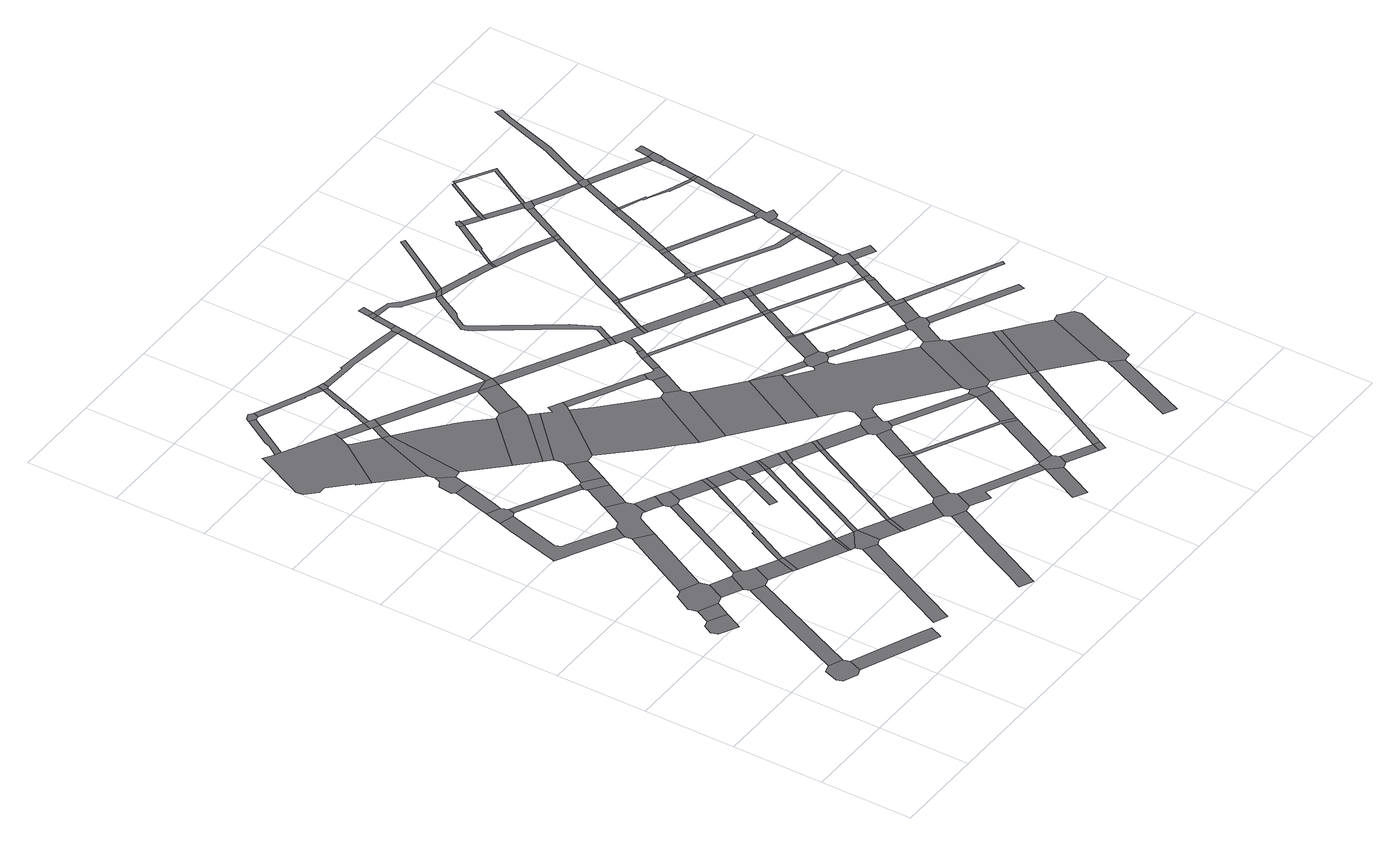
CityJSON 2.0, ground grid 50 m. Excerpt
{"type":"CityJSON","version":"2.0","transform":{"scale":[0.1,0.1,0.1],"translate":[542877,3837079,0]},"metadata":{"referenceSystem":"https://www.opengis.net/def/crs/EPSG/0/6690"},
"CityObjects":{
"road1":{"type":"Road","geometry":[{"type":"MultiSurface","lod":"1","boundaries":[[[0,1,2,3,4,5,6,7,8]]]}]},
"road2":{"type":"Road","geometry":[{"type":"MultiSurface","lod":"1","boundaries":[[[9,10,11,12,13,14,15,16,17,18]]]}]},
"road3":{"type":"Road","attributes":{"RoadStructureAttribute.sectionType":"1"},"geometry":[{"type":"MultiSurface","lod":"1","boundaries":[[[19,6,5,20,21,22]]]}]},
"road4":{"type":"Road","attributes":{"RoadStructureAttribute.sectionType":"1"},"geometry":[{"type":"MultiSurface","lod":"1","boundaries":[[[23,9,18,24]]]}]},
"road5":{"type":"Road","attributes":{"RoadStructureAttribute.sectionType":"1"},"geometry":[{"type":"MultiSurface","lod":"1","boundaries":[[[25,26,0,8,27]]]}]},
"road6":{"type":"Road","geometry":[{"type":"MultiSurface","lod":"1","boundaries":[[[28,29,30,31,32,33,23,24,34,35,36,37,38,39]]]}]},
"road7":{"type":"Road","attributes":{"RoadStructureAttribute.sectionType":"1"},"geometry":[{"type":"MultiSurface","lod":"1","boundaries":[[[37,36,40,41]]]}]},
"road8":{"type":"Road","geometry":[{"type":"MultiSurface","lod":"1","boundaries":[[[42,43,41,40,44,25,27,45,46,47,48,49]]]}]},
"road9":{"type":"Road","attributes":{"RoadStructureAttribute.sectionType":"1"},"geometry":[{"type":"MultiSurface","lod":"1","boundaries":[[[50,51,28,39,52]]]}]},
"road10":{"type":"Road","attributes":{"RoadStructureAttribute.sectionType":"1"},"geometry":[{"type":"MultiSurface","lod":"1","boundaries":[[[53,54,55,56,57,58,59,60,61,62,63,64,65,66,67]]]}]},
"road11":{"type":"Road","attributes":{"RoadStructureAttribute.sectionType":"1"},"geometry":[{"type":"MultiSurface","lod":"1","boundaries":[[[46,45,68,69]]]}]},
"road12":{"type":"Road","geometry":[{"type":"MultiSurface","lod":"1","boundaries":[[[70,71,72,53,67,73,74,75,76]]]}]},
"road13":{"type":"Road","geometry":[{"type":"MultiSurface","lod":"1","boundaries":[[[69,68,77,78]]]}]},
"road14":{"type":"Road","attributes":{"RoadStructureAttribute.sectionType":"1"},"geometry":[{"type":"MultiSurface","lod":"1","boundaries":[[[79,80,81,82]]]}]},
"road15":{"type":"Road","attributes":{"RoadStructureAttribute.sectionType":"1"},"geometry":[{"type":"MultiSurface","lod":"1","boundaries":[[[83,84,70,76,85,86,87]]]}]},
"road16":{"type":"Road","attributes":{"RoadStructureAttribute.sectionType":"1"},"geometry":[{"type":"MultiSurface","lod":"1","boundaries":[[[88,89,90,91,42,49,92]]]}]},
"road17":{"type":"Road","geometry":[{"type":"MultiSurface","lod":"1","boundaries":[[[93,94,95,96,97,98,99,100,101,102,103,104,105,106,107,108,109,110,111]]]}]},
"road18":{"type":"Road","geometry":[{"type":"MultiSurface","lod":"1","boundaries":[[[112,113,114,62,61,115,50,52,116,117,118,119,120,121,122,123,124,125]]]}]},
"road19":{"type":"Road","attributes":{"RoadStructureAttribute.sectionType":"1"},"geometry":[{"type":"MultiSurface","lod":"1","boundaries":[[[126,127,128,129,78,77,130,131]]]}]},
"road20":{"type":"Road","geometry":[{"type":"MultiSurface","lod":"1","boundaries":[[[132,133,134,135,136,137,138,139,83,87,140]]]}]},
"road21":{"type":"Road","attributes":{"RoadStructureAttribute.sectionType":"1"},"geometry":[{"type":"MultiSurface","lod":"1","boundaries":[[[75,74,141,142]]]}]},
"road22":{"type":"Road","attributes":{"RoadStructureAttribute.sectionType":"1"},"geometry":[{"type":"MultiSurface","lod":"1","boundaries":[[[143,105,104,144,145,146]]]}]},
"road23":{"type":"Road","geometry":[{"type":"MultiSurface","lod":"1","boundaries":[[[131,130,147,148]]]}]},
"road24":{"type":"Road","attributes":{"RoadStructureAttribute.sectionType":"1"},"geometry":[{"type":"MultiSurface","lod":"1","boundaries":[[[149,150,151,152,153,111,110,154,155]]]}]},
"road25":{"type":"Road","attributes":{"RoadStructureAttribute.sectionType":"1"},"geometry":[{"type":"MultiSurface","lod":"1","boundaries":[[[156,157,158,159,69,78,160,161]]]}]},
"road26":{"type":"Road","attributes":{"RoadStructureAttribute.sectionType":"1"},"geometry":[{"type":"MultiSurface","lod":"1","boundaries":[[[123,122,162,163,164]]]}]},
"road27":{"type":"Road","attributes":{"RoadStructureAttribute.sectionType":"1"},"geometry":[{"type":"MultiSurface","lod":"1","boundaries":[[[165,112,125,166]]]}]},
"road28":{"type":"Road","attributes":{"RoadStructureAttribute.sectionType":"1"},"geometry":[{"type":"MultiSurface","lod":"1","boundaries":[[[167,168,148,147,169,170]]]}]},
"road29":{"type":"Road","geometry":[{"type":"MultiSurface","lod":"1","boundaries":[[[170,169,79,82,171,172,173,174]]]}]},
"road30":{"type":"Road","geometry":[{"type":"MultiSurface","lod":"1","boundaries":[[[146,145,132,140,175,176,177]]]}]},
"road31":{"type":"Road","geometry":[{"type":"MultiSurface","lod":"1","boundaries":[[[178,164,163,88,92,179,180]]]}]},
"road32":{"type":"Road","geometry":[{"type":"MultiSurface","lod":"1","boundaries":[[[181,182,183,142,141,184,185,165,166,186]]]}]},
"road33":{"type":"Road","geometry":[{"type":"MultiSurface","lod":"1","boundaries":[[[187,188,149,155,189,190,191,192]]]}]},
"road34":{"type":"Road","attributes":{"RoadStructureAttribute.sectionType":"1"},"geometry":[{"type":"MultiSurface","lod":"1","boundaries":[[[193,194,174,173,195,196]]]}]},
"road35":{"type":"Road","attributes":{"RoadStructureAttribute.sectionType":"1"},"geometry":[{"type":"MultiSurface","lod":"1","boundaries":[[[197,198,199,200,201,202,203,204]]]}]},
"road36":{"type":"Road","attributes":{"RoadStructureAttribute.sectionType":"1"},"geometry":[{"type":"MultiSurface","lod":"1","boundaries":[[[205,107,106,206,207]]]}]},
"road37":{"type":"Road","attributes":{"RoadStructureAttribute.sectionType":"1"},"geometry":[{"type":"MultiSurface","lod":"1","boundaries":[[[208,181,186,209]]]}]},
"road38":{"type":"Road","attributes":{"RoadStructureAttribute.sectionType":"1"},"geometry":[{"type":"MultiSurface","lod":"1","boundaries":[[[210,211,212,180,179,156,213]]]}]},
"road39":{"type":"Road","attributes":{"RoadStructureAttribute.sectionType":"1"},"geometry":[{"type":"MultiSurface","lod":"1","boundaries":[[[214,146,177,215]]]}]},
"road40":{"type":"Road","geometry":[{"type":"MultiSurface","lod":"1","boundaries":[[[196,195,216,217,218]]]}]},
"road41":{"type":"Road","attributes":{"RoadStructureAttribute.sectionType":"1"},"geometry":[{"type":"MultiSurface","lod":"1","boundaries":[[[219,131,148,220]]]}]},
"road42":{"type":"Road","geometry":[{"type":"MultiSurface","lod":"1","boundaries":[[[207,206,214,215,221,222]]]}]},
"road43":{"type":"Road","attributes":{"RoadStructureAttribute.sectionType":"1"},"geometry":[{"type":"MultiSurface","lod":"1","boundaries":[[[223,224,225,226,227,177,176,228,229]]]}]},
"road44":{"type":"Road","geometry":[{"type":"MultiSurface","lod":"1","boundaries":[[[213,156,161,230]]]}]},
"road45":{"type":"Road","attributes":{"RoadStructureAttribute.sectionType":"1"},"geometry":[{"type":"MultiSurface","lod":"1","boundaries":[[[231,232,233,234]]]}]},
"road46":{"type":"Road","attributes":{"RoadStructureAttribute.sectionType":"1"},"geometry":[{"type":"MultiSurface","lod":"1","boundaries":[[[235,192,191,236,237,238,239,240,241]]]}]},
"road47":{"type":"Road","attributes":{"RoadStructureAttribute.sectionType":"1"},"geometry":[{"type":"MultiSurface","lod":"1","boundaries":[[[242,217,216,243,244]]]}]},
"road48":{"type":"Road","attributes":{"RoadStructureAttribute.sectionType":"1"},"geometry":[{"type":"MultiSurface","lod":"1","boundaries":[[[245,170,174,246,247]]]}]},
"road49":{"type":"Road","attributes":{"RoadStructureAttribute.sectionType":"1"},"geometry":[{"type":"MultiSurface","lod":"1","boundaries":[[[230,161,248,249,250]]]}]},
"road50":{"type":"Road","attributes":{"RoadStructureAttribute.sectionType":"1"},"geometry":[{"type":"MultiSurface","lod":"1","boundaries":[[[240,251,252,207,222,253]]]}]},
"road51":{"type":"Road","geometry":[{"type":"MultiSurface","lod":"1","boundaries":[[[254,229,228,255,256,257]]]}]},
"road52":{"type":"Road","geometry":[{"type":"MultiSurface","lod":"1","boundaries":[[[250,249,231,234,258,259]]]}]},
"road53":{"type":"Road","attributes":{"RoadStructureAttribute.sectionType":"1"},"geometry":[{"type":"MultiSurface","lod":"1","boundaries":[[[256,255,260,261]]]}]},
"road54":{"type":"Road","geometry":[{"type":"MultiSurface","lod":"1","boundaries":[[[262,263,264,244,243,265,266,197,204,267,268,269,270,271,272,273]]]}]},
"road55":{"type":"Road","geometry":[{"type":"MultiSurface","lod":"1","boundaries":[[[274,275,261,260,276,208,209,277,278,279,280]]]}]},
"road56":{"type":"Road","attributes":{"RoadStructureAttribute.sectionType":"1"},"geometry":[{"type":"MultiSurface","lod":"1","boundaries":[[[281,259,258,282,283,284,285,286,287,219,288]]]}]},
"road57":{"type":"Road","attributes":{"RoadStructureAttribute.sectionType":"1"},"geometry":[{"type":"MultiSurface","lod":"1","boundaries":[[[289,218,217,290]]]}]},
"road58":{"type":"Road","geometry":[{"type":"MultiSurface","lod":"1","boundaries":[[[241,240,253,291,292,293]]]}]},
"road59":{"type":"Road","geometry":[{"type":"MultiSurface","lod":"1","boundaries":[[[288,219,220,294]]]}]},
"road60":{"type":"Road","attributes":{"RoadStructureAttribute.sectionType":"1"},"geometry":[{"type":"MultiSurface","lod":"1","boundaries":[[[295,296,297,221,215,298,299,300]]]}]},
"road61":{"type":"Road","attributes":{"RoadStructureAttribute.sectionType":"1"},"geometry":[{"type":"MultiSurface","lod":"1","boundaries":[[[294,220,301,302,303,304]]]}]},
"road62":{"type":"Road","geometry":[{"type":"MultiSurface","lod":"1","boundaries":[[[304,303,245,247,305,306]]]}]},
"road63":{"type":"Road","attributes":{"RoadStructureAttribute.sectionType":"1"},"geometry":[{"type":"MultiSurface","lod":"1","boundaries":[[[307,308,309,278,277,310,311,312,313]]]}]},
"road64":{"type":"Road","attributes":{"RoadStructureAttribute.sectionType":"1"},"geometry":[{"type":"MultiSurface","lod":"1","boundaries":[[[299,254,257,314,315,316,317,318]]]}]},
"road65":{"type":"Road","attributes":{"RoadStructureAttribute.sectionType":"1"},"geometry":[{"type":"MultiSurface","lod":"1","boundaries":[[[319,320,262,273,321,322,323]]]}]},
"road66":{"type":"Road","attributes":{"RoadStructureAttribute.sectionType":"1"},"geometry":[{"type":"MultiSurface","lod":"1","boundaries":[[[324,306,305,325,326,289,327]]]}]},
"road67":{"type":"Road","attributes":{"RoadStructureAttribute.sectionType":"1"},"geometry":[{"type":"MultiSurface","lod":"1","boundaries":[[[328,329,270,269,330,331,332,333,334,335,336]]]}]},
"road68":{"type":"Road","geometry":[{"type":"MultiSurface","lod":"1","boundaries":[[[300,299,318,337]]]}]},
"road69":{"type":"Road","geometry":[{"type":"MultiSurface","lod":"1","boundaries":[[[327,289,290,338]]]}]},
"road70":{"type":"Road","attributes":{"RoadStructureAttribute.sectionType":"1"},"geometry":[{"type":"MultiSurface","lod":"1","boundaries":[[[339,340,341,342,343,293,292,344,345,346,347,348]]]}]},
"road71":{"type":"Road","geometry":[{"type":"MultiSurface","lod":"1","boundaries":[[[349,319,323,350]]]}]},
"road72":{"type":"Road","geometry":[{"type":"MultiSurface","lod":"1","boundaries":[[[351,313,312,352,353,354,355]]]}]},
"road73":{"type":"Road","attributes":{"RoadStructureAttribute.sectionType":"1"},"geometry":[{"type":"MultiSurface","lod":"1","boundaries":[[[335,356,357,358]]]}]},
"road74":{"type":"Road","attributes":{"RoadStructureAttribute.sectionType":"1"},"geometry":[{"type":"MultiSurface","lod":"1","boundaries":[[[338,290,359,360,361,362]]]}]},
"road75":{"type":"Road","attributes":{"RoadStructureAttribute.sectionType":"1"},"geometry":[{"type":"MultiSurface","lod":"1","boundaries":[[[363,364,365,366,349,350,367,368,369,370]]]}]},
"road76":{"type":"Road","attributes":{"RoadStructureAttribute.sectionType":"1"},"geometry":[{"type":"MultiSurface","lod":"1","boundaries":[[[371,372,280,279,373,374,375,376,377]]]}]},
"road77":{"type":"Road","attributes":{"RoadStructureAttribute.sectionType":"1"},"geometry":[{"type":"MultiSurface","lod":"1","boundaries":[[[347,300,337,378,379]]]}]},
"road78":{"type":"Road","attributes":{"RoadStructureAttribute.sectionType":"1"},"geometry":[{"type":"MultiSurface","lod":"1","boundaries":[[[380,354,353,381,382,383]]]}]},
"road79":{"type":"Road","geometry":[{"type":"MultiSurface","lod":"1","boundaries":[[[384,385,386,336,335,358,387,388,389,390]]]}]},
"road80":{"type":"Road","geometry":[{"type":"MultiSurface","lod":"1","boundaries":[[[391,392,362,361,363,370,393,394,395,396,397,398]]]}]},
"road81":{"type":"Road","attributes":{"RoadStructureAttribute.sectionType":"1"},"geometry":[{"type":"MultiSurface","lod":"1","boundaries":[[[399,400,351,355,401,402]]]}]},
"road82":{"type":"Road","attributes":{"RoadStructureAttribute.sectionType":"1"},"geometry":[{"type":"MultiSurface","lod":"1","boundaries":[[[403,337,318,404,405]]]}]},
"road83":{"type":"Road","attributes":{"RoadStructureAttribute.sectionType":"1"},"geometry":[{"type":"MultiSurface","lod":"1","boundaries":[[[350,323,406,407,408,409]]]}]},
"road84":{"type":"Road","geometry":[{"type":"MultiSurface","lod":"1","boundaries":[[[410,348,347,379,411]]]}]},
"road85":{"type":"Road","attributes":{"RoadStructureAttribute.sectionType":"1"},"geometry":[{"type":"MultiSurface","lod":"1","boundaries":[[[389,388,412,413]]]}]},
"road86":{"type":"Road","geometry":[{"type":"MultiSurface","lod":"1","boundaries":[[[383,382,414,415]]]}]},
"road87":{"type":"Road","geometry":[{"type":"MultiSurface","lod":"1","boundaries":[[[416,417,418,377,376,399,402,419,420,421,422,423]]]}]},
"road88":{"type":"Road","attributes":{"RoadStructureAttribute.sectionType":"1"},"geometry":[{"type":"MultiSurface","lod":"1","boundaries":[[[406,424,425,384,390,407]]]}]},
"road89":{"type":"Road","attributes":{"RoadStructureAttribute.sectionType":"1"},"geometry":[{"type":"MultiSurface","lod":"1","boundaries":[[[426,410,411,427]]]}]},
"road90":{"type":"Road","geometry":[{"type":"MultiSurface","lod":"1","boundaries":[[[428,426,427,429]]]}]},
"road91":{"type":"Road","geometry":[{"type":"MultiSurface","lod":"1","boundaries":[[[413,412,430,431]]]}]},
"road92":{"type":"Road","attributes":{"RoadStructureAttribute.sectionType":"1"},"geometry":[{"type":"MultiSurface","lod":"1","boundaries":[[[432,428,429,433]]]}]},
"road93":{"type":"Road","attributes":{"RoadStructureAttribute.sectionType":"1"},"geometry":[{"type":"MultiSurface","lod":"1","boundaries":[[[434,423,422,435]]]}]},
"road94":{"type":"Road","attributes":{"RoadStructureAttribute.sectionType":"1"},"geometry":[{"type":"MultiSurface","lod":"1","boundaries":[[[436,437,438,395,394,439,440,441,442,443]]]}]},
"road95":{"type":"Road","geometry":[{"type":"MultiSurface","lod":"1","boundaries":[[[444,434,435,445,446,447,448]]]}]},
"road96":{"type":"Road","attributes":{"RoadStructureAttribute.sectionType":"1"},"geometry":[{"type":"MultiSurface","lod":"1","boundaries":[[[449,383,415,450,451]]]}]},
"road97":{"type":"Road","geometry":[{"type":"MultiSurface","lod":"1","boundaries":[[[405,404,452,453]]]}]},
"road98":{"type":"Road","attributes":{"RoadStructureAttribute.sectionType":"1"},"geometry":[{"type":"MultiSurface","lod":"1","boundaries":[[[454,455,429,427,456,457,458,459,460,461]]]}]},
"road99":{"type":"Road","attributes":{"RoadStructureAttribute.sectionType":"1"},"geometry":[{"type":"MultiSurface","lod":"1","boundaries":[[[460,462,463,464,465,466,467,468,405,453,469,470,471,472,473,474,475]]]}]},
"road100":{"type":"Road","geometry":[{"type":"MultiSurface","lod":"1","boundaries":[[[442,476,477,409,408,478]]]}]},
"road101":{"type":"Road","geometry":[{"type":"MultiSurface","lod":"1","boundaries":[[[479,480,481,482,483,484,415,414,485,486,487,488,391,398,489,490,491,492,493,494,495,496,497]]]}]},
"road102":{"type":"Road","attributes":{"RoadStructureAttribute.sectionType":"1"},"geometry":[{"type":"MultiSurface","lod":"1","boundaries":[[[498,499,453,452,500,501,502,448,447,503,504,505,506]]]}]},
"road103":{"type":"Road","attributes":{"RoadStructureAttribute.sectionType":"1"},"geometry":[{"type":"MultiSurface","lod":"1","boundaries":[[[507,508,509,510,511,413,431,512,513,514]]]}]},
"road104":{"type":"Road","geometry":[{"type":"MultiSurface","lod":"1","boundaries":[[[461,460,475,515]]]}]},
"road105":{"type":"Road","geometry":[{"type":"MultiSurface","lod":"1","boundaries":[[[506,505,516,517]]]}]},
"road106":{"type":"Road","geometry":[{"type":"MultiSurface","lod":"1","boundaries":[[[518,519,520,443,442,478,521,522]]]}]},
"road107":{"type":"Road","geometry":[{"type":"MultiSurface","lod":"1","boundaries":[[[523,451,450,497,496,524,525,526,527]]]}]},
"road108":{"type":"Road","attributes":{"RoadStructureAttribute.sectionType":"1"},"geometry":[{"type":"MultiSurface","lod":"1","boundaries":[[[528,445,435,529,530,531,532]]]}]},
"road109":{"type":"Road","attributes":{"RoadStructureAttribute.sectionType":"1"},"geometry":[{"type":"MultiSurface","lod":"1","boundaries":[[[533,506,517,534]]]}]},
"road110":{"type":"Road","attributes":{"RoadStructureAttribute.sectionType":"1"},"geometry":[{"type":"MultiSurface","lod":"1","boundaries":[[[535,536,523,527,537,538]]]}]},
"road111":{"type":"Road","attributes":{"RoadStructureAttribute.sectionType":"1"},"geometry":[{"type":"MultiSurface","lod":"1","boundaries":[[[539,540,515,475,541,542,543,544]]]}]},
"road112":{"type":"Road","attributes":{"RoadStructureAttribute.sectionType":"1"},"geometry":[{"type":"MultiSurface","lod":"1","boundaries":[[[545,546,517,516,547,548,549,550,551,552]]]}]},
"road113":{"type":"Road","geometry":[{"type":"MultiSurface","lod":"1","boundaries":[[[553,535,538,554,555]]]}]},
"road114":{"type":"Road","geometry":[{"type":"MultiSurface","lod":"1","boundaries":[[[556,493,492,557,518,522,558,559,560,561,562]]]}]},
"road115":{"type":"Road","attributes":{"RoadStructureAttribute.sectionType":"1"},"geometry":[{"type":"MultiSurface","lod":"1","boundaries":[[[563,564,461,515,565]]]}]},
"road116":{"type":"Road","geometry":[{"type":"MultiSurface","lod":"1","boundaries":[[[566,533,534,567]]]}]},
"road117":{"type":"Road","attributes":{"RoadStructureAttribute.sectionType":"1"},"geometry":[{"type":"MultiSurface","lod":"1","boundaries":[[[568,569,570,571,526,525,572,573,574]]]}]},
"road118":{"type":"Road","attributes":{"RoadStructureAttribute.sectionType":"1"},"geometry":[{"type":"MultiSurface","lod":"1","boundaries":[[[530,553,555,575,576]]]}]},
"road119":{"type":"Road","attributes":{"RoadStructureAttribute.sectionType":"1"},"geometry":[{"type":"MultiSurface","lod":"1","boundaries":[[[577,578,579,580,581,582,583]]]}]},
"road120":{"type":"Road","attributes":{"RoadStructureAttribute.sectionType":"1"},"geometry":[{"type":"MultiSurface","lod":"1","boundaries":[[[560,559,507,584]]]}]},
"road121":{"type":"Road","geometry":[{"type":"MultiSurface","lod":"1","boundaries":[[[544,543,585,586]]]}]},
"road122":{"type":"Road","geometry":[{"type":"MultiSurface","lod":"1","boundaries":[[[587,532,531]]]}]},
"road123":{"type":"Road","geometry":[{"type":"MultiSurface","lod":"1","boundaries":[[[531,530,576,588,589]]]}]},
"road124":{"type":"Road","geometry":[{"type":"MultiSurface","lod":"1","boundaries":[[[552,551,590,591,592]]]}]},
"road125":{"type":"Road","attributes":{"RoadStructureAttribute.sectionType":"1"},"geometry":[{"type":"MultiSurface","lod":"1","boundaries":[[[567,534,593,594]]]}]},
"road126":{"type":"Road","geometry":[{"type":"MultiSurface","lod":"1","boundaries":[[[584,507,514,595]]]}]},
"road127":{"type":"Road","attributes":{"RoadStructureAttribute.sectionType":"1"},"geometry":[{"type":"MultiSurface","lod":"1","boundaries":[[[596,587,531,589,597,598]]]}]},
"road128":{"type":"Road","attributes":{"RoadStructureAttribute.sectionType":"1"},"geometry":[{"type":"MultiSurface","lod":"1","boundaries":[[[554,538,599,600]]]}]},
"road129":{"type":"Road","attributes":{"RoadStructureAttribute.sectionType":"1"},"geometry":[{"type":"MultiSurface","lod":"1","boundaries":[[[591,590,601,596,602]]]}]},
"road130":{"type":"Road","attributes":{"RoadStructureAttribute.sectionType":"1"},"geometry":[{"type":"MultiSurface","lod":"1","boundaries":[[[603,604,605,606,607,566,567,608,609,610,611]]]}]},
"road131":{"type":"Road","geometry":[{"type":"MultiSurface","lod":"1","boundaries":[[[612,613,574,573,614,615,556,562,616,617,618,619,620]]]}]},
"road132":{"type":"Road","attributes":{"RoadStructureAttribute.sectionType":"1"},"geometry":[{"type":"MultiSurface","lod":"1","boundaries":[[[593,621,552,592,622,623]]]}]},
"road133":{"type":"Road","attributes":{"RoadStructureAttribute.sectionType":"1"},"geometry":[{"type":"MultiSurface","lod":"1","boundaries":[[[624,625,626,544,586,627,628,629]]]}]},
"road134":{"type":"Road","geometry":[{"type":"MultiSurface","lod":"1","boundaries":[[[602,596,598,630]]]}]},
"road135":{"type":"Road","attributes":{"RoadStructureAttribute.sectionType":"1"},"geometry":[{"type":"MultiSurface","lod":"1","boundaries":[[[631,632,633,586,585,634,635,636,637,603,638]]]}]},
"road136":{"type":"Road","attributes":{"RoadStructureAttribute.sectionType":"1"},"geometry":[{"type":"MultiSurface","lod":"1","boundaries":[[[639,595,514,640,641,642]]]}]},
"road137":{"type":"Road","geometry":[{"type":"MultiSurface","lod":"1","boundaries":[[[643,594,593,623,644,645,646]]]}]},
"road138":{"type":"Road","attributes":{"RoadStructureAttribute.sectionType":"1"},"geometry":[{"type":"MultiSurface","lod":"1","boundaries":[[[647,648,649,612,620,650,651,652]]]}]},
"road139":{"type":"Road","attributes":{"RoadStructureAttribute.sectionType":"1"},"geometry":[{"type":"MultiSurface","lod":"1","boundaries":[[[588,576,653,654]]]}]},
"road140":{"type":"Road","geometry":[{"type":"MultiSurface","lod":"1","boundaries":[[[655,656,657,658,659,624,629,660]]]}]},
"road141":{"type":"Road","attributes":{"RoadStructureAttribute.sectionType":"1"},"geometry":[{"type":"MultiSurface","lod":"1","boundaries":[[[661,662,643,646,663,664]]]}]},
"road142":{"type":"Road","geometry":[{"type":"MultiSurface","lod":"1","boundaries":[[[600,599,647,652,665,666,667,668,669]]]}]},
"road143":{"type":"Road","geometry":[{"type":"MultiSurface","lod":"1","boundaries":[[[670,642,641,671,577,583,672,673,674]]]}]},
"road144":{"type":"Road","geometry":[{"type":"MultiSurface","lod":"1","boundaries":[[[638,603,611,675]]]}]},
"road145":{"type":"Road","geometry":[{"type":"MultiSurface","lod":"1","boundaries":[[[676,660,629,677,678]]]}]},
"road146":{"type":"Road","attributes":{"RoadStructureAttribute.sectionType":"1"},"geometry":[{"type":"MultiSurface","lod":"1","boundaries":[[[630,598,679,680]]]}]},
"road147":{"type":"Road","geometry":[{"type":"MultiSurface","lod":"1","boundaries":[[[681,661,664,682]]]}]},
"road148":{"type":"Road","attributes":{"RoadStructureAttribute.sectionType":"1"},"geometry":[{"type":"MultiSurface","lod":"1","boundaries":[[[683,684,685,686,600,669,687,688,689]]]}]},
"road149":{"type":"Road","attributes":{"RoadStructureAttribute.sectionType":"1"},"geometry":[{"type":"MultiSurface","lod":"1","boundaries":[[[690,618,617,691,692,693]]]}]},
"road150":{"type":"Road","attributes":{"RoadStructureAttribute.sectionType":"1"},"geometry":[{"type":"MultiSurface","lod":"1","boundaries":[[[694,638,675,695]]]}]},
"road151":{"type":"Road","geometry":[{"type":"MultiSurface","lod":"1","boundaries":[[[654,653,683,689,696,697,698]]]}]},
"road152":{"type":"Road","attributes":{"RoadStructureAttribute.sectionType":"1"},"geometry":[{"type":"MultiSurface","lod":"1","boundaries":[[[699,700,701,702,703,704]]]}]},
"road153":{"type":"Road","attributes":{"RoadStructureAttribute.sectionType":"1"},"geometry":[{"type":"MultiSurface","lod":"1","boundaries":[[[705,645,644,706,707,708]]]}]},
"road154":{"type":"Road","attributes":{"RoadStructureAttribute.sectionType":"1"},"geometry":[{"type":"MultiSurface","lod":"1","boundaries":[[[709,710,711,678,677,701,700,712,713,714,715]]]}]},
"road155":{"type":"Road","attributes":{"RoadStructureAttribute.sectionType":"1"},"geometry":[{"type":"MultiSurface","lod":"1","boundaries":[[[716,717,654,698,718]]]}]},
"road156":{"type":"Road","attributes":{"RoadStructureAttribute.sectionType":"1"},"geometry":[{"type":"MultiSurface","lod":"1","boundaries":[[[719,720,721,681,682,722,723,724]]]}]},
"road157":{"type":"Road","geometry":[{"type":"MultiSurface","lod":"1","boundaries":[[[704,703,694,695,725,726,727]]]}]},
"road158":{"type":"Road","attributes":{"RoadStructureAttribute.sectionType":"1"},"geometry":[{"type":"MultiSurface","lod":"1","boundaries":[[[665,652,728,729]]]}]},
"road159":{"type":"Road","geometry":[{"type":"MultiSurface","lod":"1","boundaries":[[[730,731,680,679,732,716,718,733,734,735,736,737,738]]]}]},
"road160":{"type":"Road","attributes":{"RoadStructureAttribute.sectionType":"1"},"geometry":[{"type":"MultiSurface","lod":"1","boundaries":[[[682,664,739,740]]]}]},
"road161":{"type":"Road","geometry":[{"type":"MultiSurface","lod":"1","boundaries":[[[741,719,724,742]]]}]},
"road162":{"type":"Road","attributes":{"RoadStructureAttribute.sectionType":"1"},"geometry":[{"type":"MultiSurface","lod":"1","boundaries":[[[707,730,738,743,744]]]}]},
"road163":{"type":"Road","attributes":{"RoadStructureAttribute.sectionType":"1"},"geometry":[{"type":"MultiSurface","lod":"1","boundaries":[[[735,734,745,746,747]]]}]},
"road164":{"type":"Road","attributes":{"RoadStructureAttribute.sectionType":"1"},"geometry":[{"type":"MultiSurface","lod":"1","boundaries":[[[748,749,750,751,715,752,704,727]]]}]},
"road165":{"type":"Road","attributes":{"RoadStructureAttribute.sectionType":"1"},"geometry":[{"type":"MultiSurface","lod":"1","boundaries":[[[753,726,725,754,755,756,757]]]}]},
"road166":{"type":"Road","geometry":[{"type":"MultiSurface","lod":"1","boundaries":[[[708,707,744,758]]]}]},
"road167":{"type":"Road","attributes":{"RoadStructureAttribute.sectionType":"1"},"geometry":[{"type":"MultiSurface","lod":"1","boundaries":[[[759,741,742,760]]]}]},
"road168":{"type":"Road","attributes":{"RoadStructureAttribute.sectionType":"1"},"geometry":[{"type":"MultiSurface","lod":"1","boundaries":[[[761,762,763,764,765,708,758,766,767]]]}]},
"road169":{"type":"Road","geometry":[{"type":"MultiSurface","lod":"1","boundaries":[[[768,769,770,757,756,759,760,771,772,773]]]}]},
"road170":{"type":"Road","geometry":[{"type":"MultiSurface","lod":"1","boundaries":[[[774,775,740,739,776,777,761,767,778,779,780,781]]]}]},
"road171":{"type":"Road","attributes":{"RoadStructureAttribute.sectionType":"1"},"geometry":[{"type":"MultiSurface","lod":"1","boundaries":[[[782,783,784,785,786,742,724,787,788,789,790,791,792,793,794,795,796]]]}]},
"road172":{"type":"Road","attributes":{"RoadStructureAttribute.sectionType":"1"},"geometry":[{"type":"MultiSurface","lod":"1","boundaries":[[[795,797,798,774,781,799,800,801,802]]]}]},
"road173":{"type":"Road","attributes":{"RoadStructureAttribute.sectionType":"1"},"geometry":[{"type":"MultiSurface","lod":"1","boundaries":[[[803,804,771,760,805,806]]]}]},
"road174":{"type":"Road","geometry":[{"type":"MultiSurface","lod":"1","boundaries":[[[796,795,802,807]]]}]},
"road175":{"type":"Road","attributes":{"RoadStructureAttribute.sectionType":"1"},"geometry":[{"type":"MultiSurface","lod":"1","boundaries":[[[808,809,810,768,773,811,812,813,814]]]}]},
"road176":{"type":"Road","attributes":{"RoadStructureAttribute.sectionType":"1"},"geometry":[{"type":"MultiSurface","lod":"1","boundaries":[[[815,816,817,818,796,807,819,820,821]]]}]},
"road177":{"type":"Road","geometry":[{"type":"MultiSurface","lod":"1","boundaries":[[[806,805,822,815,821,823,824,825]]]}]},
"road178":{"type":"Road","attributes":{"RoadStructureAttribute.sectionType":"1"},"geometry":[{"type":"MultiSurface","lod":"1","boundaries":[[[826,827,806,825,828,829]]]}]}
},
"vertices":[
[268,465,0],[226,453,0],[200,377,0],[212,344,0],[285,312,0],[325,325,0],[355,398,0],[354,399,0],[343,435,0],
[241,1136,0],[209,1125,0],[207,1126,0],[177,1073,0],[178,1069,0],[188,1041,0],[190,1036,0],[289,984,0],[303,1011,0],[341,1084,0],
[715,247,0],[683,173,0],[750,145,0],[784,217,0],
[282,1215,0],[384,1167,0],
[553,1094,0],[420,801,0],[625,1057,0],
[364,1373,0],[360,1366,0],[327,1357,0],[323,1359,0],[270,1261,0],[272,1255,0],[390,1169,0],[433,1181,0],[434,1181,0],[482,1282,0],[469,1325,0],[468,1330,0],
[542,1128,0],[594,1226,0],
[622,1233,0],[601,1228,0],[545,1122,0],[664,1070,0],[712,1168,0],[668,1190,0],[665,1197,0],[659,1215,0],
[578,1780,0],[407,1455,0],[667,1712,0],
[334,2369,0],[314,2300,0],[235,2007,0],[232,1999,0],[235,1997,0],[292,1967,0],[297,1964,0],[329,1948,0],[572,1818,0],[606,1891,0],[366,2018,0],[354,2024,0],[347,2028,0],[333,2063,0],[413,2347,0],
[788,1009,0],[823,1114,0],
[360,2462,0],[349,2421,0],[346,2412,0],[435,2360,0],[439,2362,0],[446,2395,0],[432,2432,0],
[812,997,0],[847,1102,0],
[1109,822,0],[822,230,0],[899,203,0],[1181,784,0],
[419,2673,0],[369,2494,0],[443,2469,0],[498,2662,0],[498,2664,0],
[884,1762,0],[774,1538,0],[678,1344,0],[664,1316,0],[921,1747,0],
[136,3589,0],[136,3585,0],[6,3310,0],[11,3272,0],[68,3217,0],[74,3217,0],[103,3217,0],[108,3217,0],[214,3111,0],[211,3108,0],[209,3105,0],[263,3051,0],[445,3313,0],[466,3356,0],[483,3406,0],[281,3509,0],[226,3537,0],[223,3539,0],[191,3551,0],
[709,2025,0],[702,2011,0],[646,1904,0],[577,1788,0],[677,1732,0],[702,1779,0],[724,1820,0],[733,1837,0],[740,1839,0],[771,1849,0],[785,1842,0],[810,1921,0],[799,1952,0],[797,1960,0],
[1095,982,0],[1088,985,0],[853,1099,0],[849,1101,0],[1065,873,0],[1100,979,0],
[459,2820,0],[445,2785,0],[414,2767,0],[412,2766,0],[411,2765,0],[401,2688,0],[408,2687,0],[408,2686,0],[520,2742,0],
[771,2186,0],[790,2218,0],
[465,3287,0],[362,2950,0],[451,2858,0],[580,3200,0],
[1076,868,0],[1112,973,0],
[339,3797,0],[244,3642,0],[235,3615,0],[207,3574,0],[193,3554,0],[235,3558,0],[370,3778,0],
[1110,1676,0],[938,1326,0],[929,1331,0],[826,1119,0],[850,1108,0],[1133,1665,0],
[831,1821,0],[874,1799,0],[910,1869,0],
[779,2163,0],[867,2096,0],
[1199,932,0],[1114,972,0],[1097,858,0],[1200,931,0],
[1206,793,0],[1214,795,0],[1218,796,0],[1220,922,0],
[548,2748,0],[559,2750,0],[613,3176,0],
[950,1849,0],[954,1757,0],[981,1833,0],
[811,2221,0],[802,2219,0],[792,2217,0],[771,2184,0],[776,2170,0],[898,2155,0],
[383,3830,0],[350,3815,0],[372,3778,0],[384,3779,0],[391,3779,0],[404,3811,0],
[1352,856,0],[1228,918,0],[1325,744,0],[1361,852,0],
[1551,607,0],[1401,301,0],[1315,124,0],[1308,110,0],[1275,43,0],[1348,9,0],[1387,89,0],[1625,573,0],
[620,3336,0],[608,3284,0],[625,3333,0],
[882,2357,0],[965,2286,0],
[1118,1762,0],[1071,1786,0],[1001,1823,0],[1137,1753,0],
[618,3278,0],[653,3261,0],
[1342,736,0],[1378,843,0],[1363,851,0],
[1369,1543,0],[1388,1534,0],
[677,3308,0],[650,3322,0],
[907,2929,0],[858,2974,0],[831,2995,0],[779,3044,0],[726,3089,0],[740,2568,0],[1003,2829,0],
[1159,1741,0],
[1248,1576,0],[1155,1379,0],[1193,1362,0],[1281,1554,0],
[674,3695,0],[636,3672,0],[638,3676,0],[714,3640,0],[725,3635,0],[732,3632,0],[745,3672,0],
[1379,842,0],[1535,642,0],[1590,739,0],
[1460,1472,0],[1480,1463,0],[1482,1467,0],
[1207,1627,0],[1241,1610,0],[1267,1686,0],
[673,3471,0],[677,3465,0],[756,3622,0],
[1040,2835,0],[846,2462,0],[1106,2720,0],[1139,2785,0],
[1294,1583,0],[1320,1658,0],
[882,2425,0],[1147,2678,0],
[1627,757,0],[1598,743,0],[1595,742,0],[1538,636,0],[1541,630,0],[1649,578,0],[1656,579,0],[1665,581,0],[1712,680,0],[1709,687,0],[1707,693,0],[1699,718,0],
[1209,2669,0],[1191,2631,0],[893,2378,0],[1011,2291,0],[1243,2577,0],[1261,2597,0],[1279,2632,0],
[1372,1632,0],[1296,1582,0],[1297,1582,0],[1307,1576,0],[1354,1551,0],[1363,1546,0],[1365,1545,0],[1401,1617,0],
[1633,1406,0],[1655,1396,0],
[765,3626,0],[769,3628,0],[776,3662,0],
[1414,1610,0],
[1214,3030,0],[1188,3044,0],[1140,3069,0],[1116,3022,0],[1128,3016,0],[1217,3029,0],
[1396,1530,0],[1465,1496,0],[1470,1493,0],[1506,1563,0],
[1501,1475,0],[1541,1545,0],
[1497,2327,0],[1423,2395,0],[1327,2489,0],[1196,2096,0],[1304,1992,0],[1376,1922,0],[1563,2265,0],
[1160,2826,0],[1169,2847,0],[1218,2949,0],[1220,2953,0],[1226,2965,0],
[1786,1062,0],[1749,991,0],[1820,954,0],[1823,960,0],[1850,1014,0],
[1545,1543,0],[1509,1472,0],[1630,1408,0],[1670,1478,0],
[1823,626,0],[1810,632,0],[1763,534,0],[1774,529,0],[1793,566,0],[1799,578,0],[2097,434,0],[2100,432,0],[2116,483,0],
[1250,3014,0],
[1691,1467,0],
[1207,3628,0],[1097,3642,0],[923,3660,0],[921,3650,0],[786,3660,0],[949,3620,0],[980,3619,0],[1072,3607,0],[1295,3578,0],[1295,3614,0],
[1796,1082,0],[1860,1033,0],
[1601,2270,0],[1426,1883,0],[1484,1843,0],[1669,2173,0],[1663,2214,0],
[1988,207,0],[2060,170,0],[2158,370,0],
[1659,1394,0],[1662,1392,0],[1867,1287,0],[1905,1358,0],
[1882,1249,0],[1877,1240,0],[1877,1238,0],[1833,1153,0],[1864,1041,0],[1866,1045,0],[1938,1182,0],[1956,1216,0],
[1659,2434,0],[1508,2512,0],[1490,2477,0],[1500,2472,0],[1641,2399,0],[1650,2394,0],[1668,2429,0],
[1250,3019,0],[1331,3570,0],
[1741,2112,0],[1503,1828,0],[1724,1654,0],[1901,1985,0],
[2130,486,0],[2123,484,0],[2121,484,0],[2173,374,0],[2197,382,0],[2218,432,0],[2204,468,0],
[1943,1371,0],[1918,1362,0],[1979,1224,0],[1982,1225,0],[1999,1263,0],[1997,1264,0],[1989,1286,0],[2007,1323,0],
[1653,2368,0],[1648,2358,0],[1680,2246,0],[1723,2330,0],
[1792,2732,0],[1772,2682,0],[1798,2729,0],
[2283,801,0],[2349,752,0],[2357,767,0],[2291,816,0],
[1305,3623,0],[1338,3618,0],
[2362,301,0],[2386,350,0],
[1847,1557,0],[2020,1881,0],
[1720,2404,0],[1705,2409,0],[1683,2421,0],[1735,2354,0],[1753,2390,0],[1755,2396,0],[1756,2397,0],[1726,2417,0],
[2280,794,0],[2278,791,0],
[1323,3738,0],[1354,3731,0],
[1328,3768,0],[1362,3761,0],
[2395,285,0],[2419,334,0],
[1337,3827,0],[1372,3822,0],
[1768,2503,0],[1800,2487,0],
[2355,1077,0],[2309,1102,0],[2258,1128,0],[2290,1065,0],[2295,1062,0],[2374,1021,0],[2389,1013,0],[2387,1061,0],
[1791,2549,0],[1809,2505,0],[1810,2507,0],[1823,2534,0],[1798,2546,0],
[2034,1917,0],[2149,1813,0],[2169,1849,0],
[1796,2669,0],[1821,2717,0],
[1516,3691,0],[1460,3742,0],[1439,3723,0],[1474,3677,0],[1476,3674,0],[1486,3669,0],[1625,3581,0],[1662,3598,0],
[1485,3343,0],[1496,3314,0],[1545,3237,0],[1767,2921,0],[1766,2917,0],[1829,2824,0],[1834,2800,0],[1863,2803,0],[1796,2936,0],[1518,3338,0],[1517,3353,0],[1551,3408,0],[1575,3428,0],[1651,3565,0],
[2373,980,0],[2300,830,0],[2465,979,0],
[2155,1784,0],[2153,1779,0],[2150,1774,0],[2142,1767,0],[2054,1833,0],[2029,1851,0],[1939,1485,0],[1962,1467,0],[1972,1430,0],[1971,1428,0],[2034,1377,0],[2036,1377,0],[2071,1380,0],[2411,1114,0],[2565,1448,0],[2232,1706,0],[2224,1744,0],[2230,1756,0],[2156,1790,0],
[1945,2655,0],[1897,2679,0],[1837,2649,0],[1836,2646,0],[1824,2596,0],[1871,2632,0],[1872,2632,0],[1936,2599,0],[1954,2650,0],
[2676,904,0],[2675,901,0],[2659,872,0],[2626,808,0],[2620,797,0],[2661,789,0],[2690,843,0],[2709,879,0],
[1695,3594,0],
[1953,2590,0],[1971,2641,0],
[2416,1072,0],[2412,1065,0],[2412,1064,0],[2469,988,0],[2485,1021,0],
[2195,1857,0],[2252,1764,0],[2258,1765,0],[2278,1800,0],[2270,1830,0],
[2148,2334,0],[2103,2333,0],[2364,2202,0],[2374,2222,0],[2373,2222,0],
[2051,2841,0],[2068,2832,0],
[2268,2014,0],[2262,2000,0],[2274,1835,0],[2341,1968,0],
[1867,3548,0],[1865,3543,0],[1740,3541,0],[1831,3517,0],[1969,3472,0],[1981,3509,0],
[2328,2464,0],[1982,2635,0],[1976,2579,0],[1978,2581,0],[1992,2574,0],[1990,2572,0],[2305,2410,0],[2332,2463,0],
[2273,2024,0],[2346,1978,0],[2309,1997,0],
[2605,1456,0],[2415,1080,0],[2490,1021,0],[2521,1027,0],[2673,1362,0],[2665,1390,0],[2660,1394,0],
[1892,3953,0],[1785,3783,0],[1913,3940,0],
[2060,2857,0],[2085,2844,0],
[2400,1734,0],[2385,1735,0],[2315,1771,0],[2319,1779,0],[2370,1708,0],[2644,1567,0],[2664,1600,0],
[2400,2178,0],[2404,2187,0],
[2953,641,0],[2947,626,0],[2930,589,0],[2761,200,0],[2831,167,0],[2989,525,0],[3013,580,0],
[2848,1223,0],
[1978,3469,0],[1991,3506,0],
[2374,2223,0],
[2410,2206,0],[2409,2207,0],
[2334,2396,0],[2358,2444,0],[2360,2446,0],
[2410,2657,0],[2405,2682,0],
[2880,1197,0],
[2436,2343,0],[2407,2207,0],[2468,2327,0],
[2756,1753,0],[2764,1770,0],
[2434,2344,0],[2461,2391,0],
[2305,3341,0],[2279,3291,0],[2176,3089,0],[2122,2983,0],[2067,2872,0],[2149,2976,0],[2203,3081,0],[2306,3283,0],[2330,3330,0],
[2680,1602,0],[2666,1598,0],[2645,1566,0],[2652,1547,0],[2717,1503,0],[2743,1512,0],[2764,1548,0],[2757,1573,0],[2756,1576,0],
[2359,2522,0],[2381,2492,0],[2441,2640,0],
[2138,3782,0],[2035,3615,0],[2043,3610,0],[2053,3605,0],[2058,3600,0],[2161,3768,0],
[2493,2375,0],
[2310,3373,0],[2174,3442,0],[1999,3503,0],[2083,3434,0],[2110,3425,0],[2240,3372,0],[2297,3345,0],[2317,3370,0],
[2990,1111,0],[2725,867,0],[2946,681,0],[3085,1029,0],
[2421,2686,0],[2442,2642,0],[2457,2659,0],[2453,2673,0],
[2746,1733,0],[2725,1691,0],[2714,1670,0],[2798,1658,0],[2815,1691,0],[2818,1697,0],
[2854,1950,0],[2862,1967,0],
[2175,3803,0],[2177,3808,0],[2163,3817,0],[2143,3800,0],[2146,3795,0],[2175,3800,0],
[2491,2864,0],[2424,2692,0],[2525,2849,0],[2526,2851,0],
[2830,1720,0],[2824,1724,0],[2822,1725,0],[2796,1739,0],[2802,1751,0],
[3125,1039,0],[2952,647,0],[3056,586,0],[3200,949,0],[3192,987,0],
[2344,3357,0],
[2248,3756,0],[2245,3718,0],[2258,3750,0],
[2878,2120,0],[2899,2167,0],
[2501,2890,0],[2536,2876,0],
[2847,1936,0],[2812,1866,0],[2799,1840,0],[2769,1780,0],[2846,1841,0],[2877,1900,0],[2882,1910,0],
[3063,1401,0],[2833,1467,0],[3209,1281,0],[3223,1322,0],
[2424,3585,0],[2456,3569,0],
[2888,1927,0],[2886,1928,0],[2897,1952,0],
[2446,3636,0],[2273,3741,0],[2261,3709,0],[2423,3612,0],[2433,3604,0],[2452,3632,0],
[2842,2456,0],[2844,2426,0],[2953,2402,0],[2958,2434,0],
[2396,3991,0],[2288,3805,0],[2263,3761,0],[2279,3751,0],[2303,3796,0],[2318,3825,0],[2409,3984,0],
[2907,2060,0],[2865,1974,0],[2938,2045,0],
[2637,3235,0],[2595,3127,0],[2516,2926,0],[2539,2884,0],[2625,3098,0],[2670,3222,0],
[2474,3576,0],[2491,3609,0],[2465,3623,0],
[3318,1462,0],[3328,1481,0],
[2918,2172,0],[2915,2171,0],[2924,2096,0],[2941,2044,0],[2956,2080,0],[2980,2128,0],[2948,2144,0],[2950,2155,0],[2952,2165,0],
[2968,2635,0],[2980,2660,0],
[2641,3245,0],[2673,3232,0],
[2977,2298,0],[2991,2393,0],
[2958,2079,0],[3063,2025,0],[3087,2073,0],
[2500,3687,0],[2615,3883,0],[2474,3964,0],[2419,3999,0],[2593,3878,0],
[2591,3558,0],[2572,3527,0],[2591,3517,0],[2718,3461,0],[2730,3495,0],
[2996,2425,0],
[2722,3453,0],[2757,3446,0],
[2974,2574,0],[2970,2554,0],[2959,2447,0],[2959,2445,0],[2958,2440,0],[2999,2442,0],[3017,2564,0],
[2738,3499,0],[2734,3497,0],[2732,3496,0],[2775,3477,0],[2773,3486,0],[2771,3490,0],
[2992,2664,0],[2988,2663,0],[2985,2626,0],[2987,2625,0],[3045,2570,0],[3063,2608,0],[3028,2625,0],[3034,2658,0],
[2922,3112,0],[2819,3160,0],[2817,3161,0],[2817,3162,0],[2819,3170,0],[2792,3173,0],[2792,3167,0],[2814,3155,0],[2816,3154,0],[2916,3101,0],[2915,3097,0],[2964,3082,0],[2965,3080,0],[3047,3052,0],[3050,3068,0],
[3028,2931,0],[3018,2866,0],[3063,2851,0],[3068,2927,0],[3068,2930,0],[3084,3047,0],
[3047,3347,0],[3048,3350,0],[3071,3295,0],[3084,3329,0],
[3086,3063,0],
[2974,4124,0],[2853,3759,0],[2775,3588,0],[2807,3579,0],[2891,3755,0],[2979,4045,0],[3005,4107,0],
[3071,3256,0],[3069,3229,0],[3069,3225,0],[3065,3184,0],[3109,3224,0],[3112,3250,0],[3113,3252,0],
[3074,3294,0],[3124,3287,0],[3119,3289,0],[3124,3324,0],
[3095,3409,0],[3084,3331,0],[3134,3393,0],[3136,3403,0]
]}
